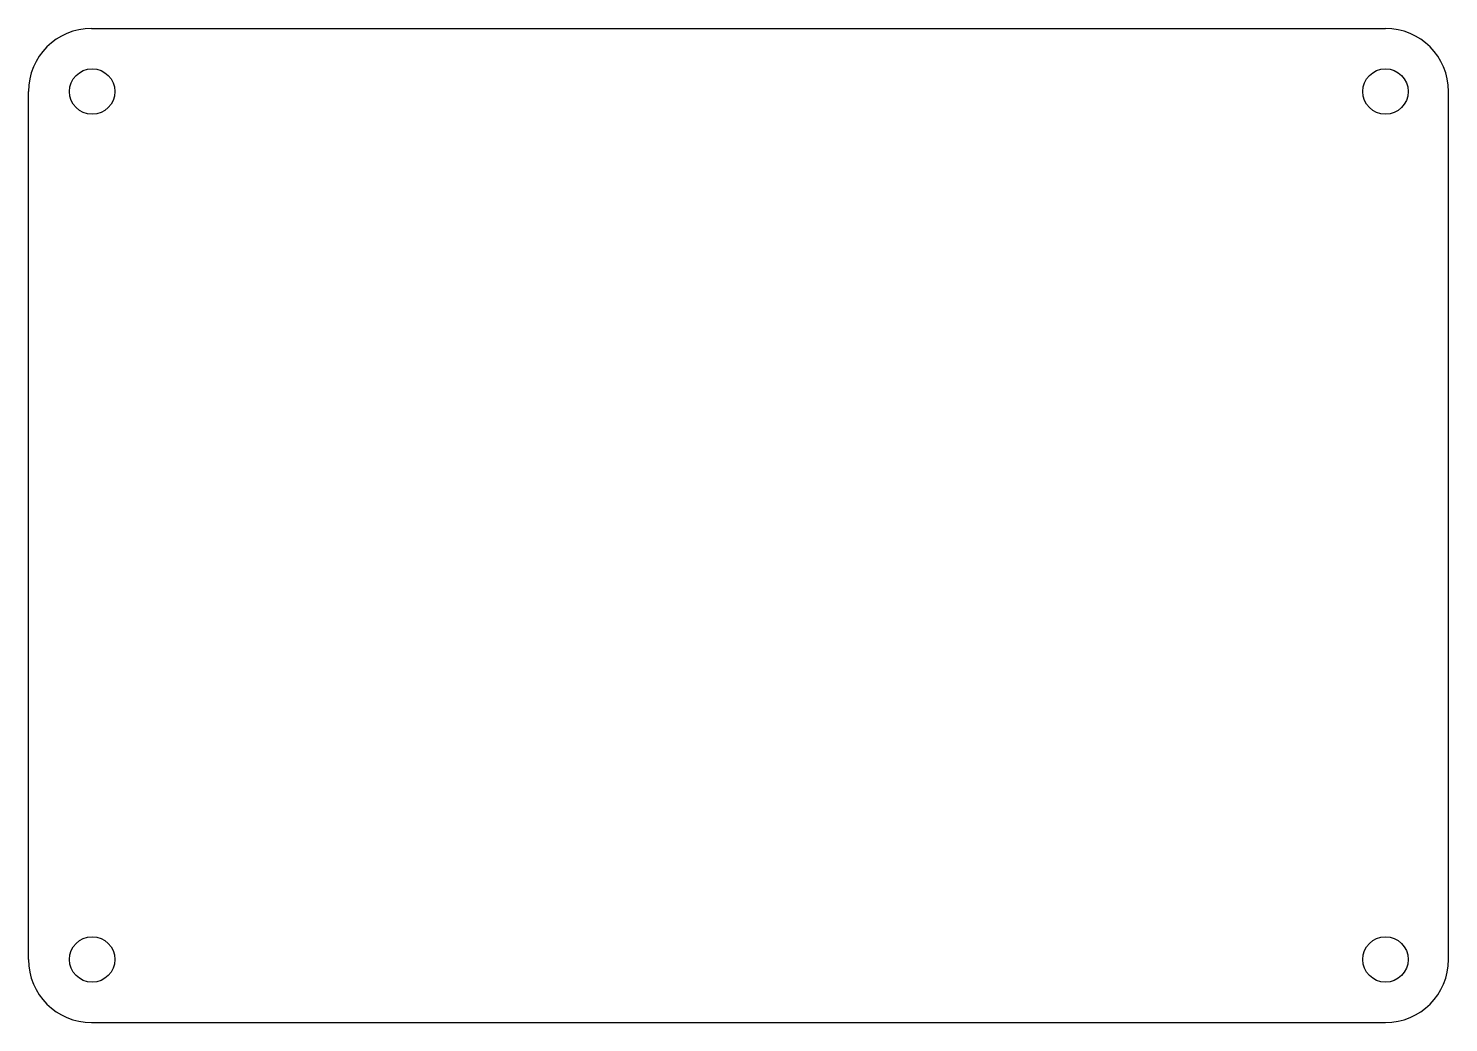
# Model space of a CAD drawing. Header units: millimetres. Extents: x 93.4 to 193.4, y 73.8 to 143.8.
import ezdxf

# ---------------------------------------------------------------- set-up
doc = ezdxf.new("R2010")
doc.units = ezdxf.units.MM
doc.layers.get('0').update_dxf_attribs({"lineweight": 25, "true_color": 0xffffff})

msp = doc.modelspace()

# ---------------------------------------------------------------- linework, layer by layer
for p, q in [((97.872, 143.764), (188.976, 143.764)), ((93.427, 78.232), (93.427, 139.319)), ((193.421, 78.232), (193.421, 139.319)), ((97.872, 73.787), (188.976, 73.787))]:
    msp.add_line(p, q)
for centre in [(97.917, 139.319), (188.976, 139.319), (97.917, 78.232), (188.976, 78.232)]:
    msp.add_circle(centre, 1.6)
for centre, start, end in [((97.872, 139.319), 90, 180), ((188.976, 139.319), 0, 90), ((97.872, 78.232), 180, 270), ((188.976, 78.232), 270, 0)]:
    msp.add_arc(centre, 4.445, start, end)

doc.saveas('drawing.dxf')
